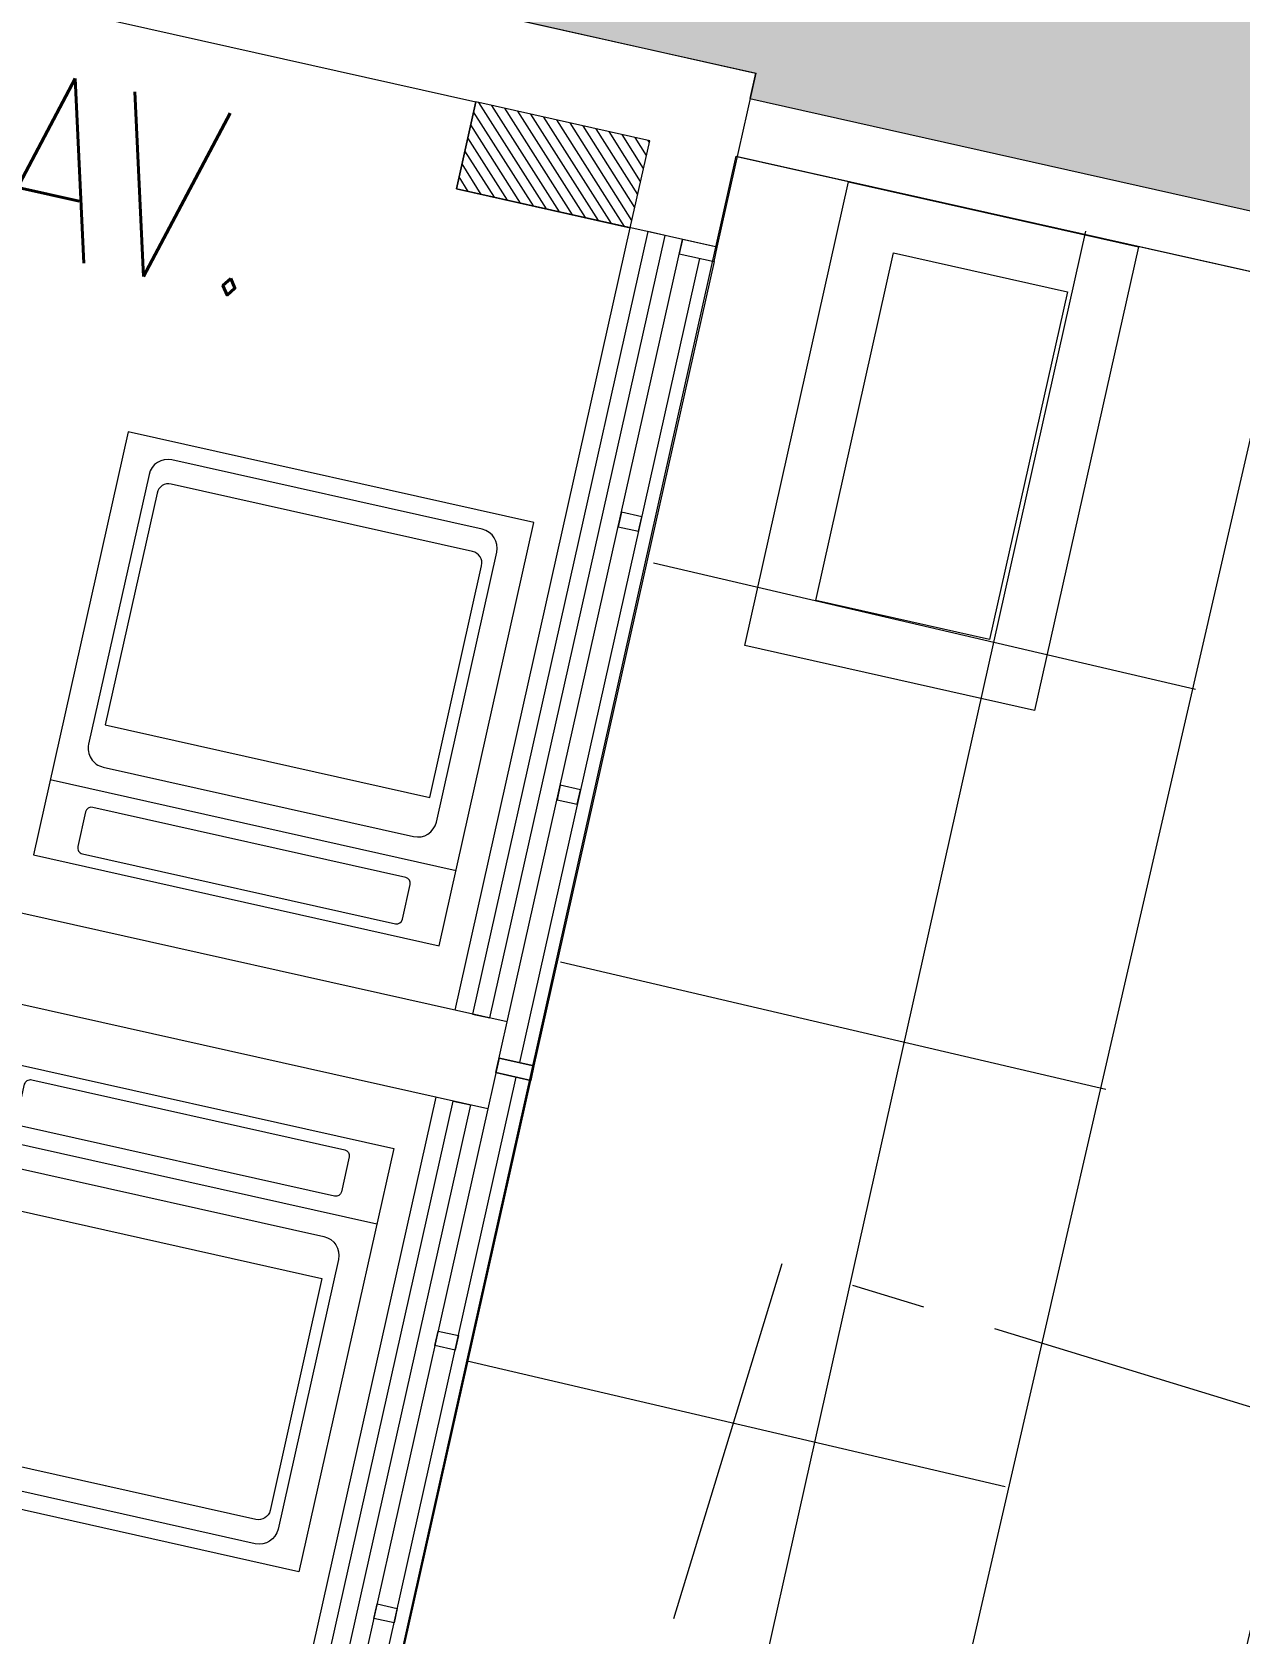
# Model space of a CAD drawing. Header units: millimetres. Extents: x 2471 to 2909, y 1327 to 1568.
# Drawn here: x 2637.475 to 2639.508, y 1500.681 to 1503.377 of the extents above; entities that cross this region are included whole.
import ezdxf
from ezdxf.xclip import XClip

# ---------------------------------------------------------------- set-up
doc = ezdxf.new("R2010")
doc.units = ezdxf.units.MM
doc.header["$XCLIPFRAME"] = 2
doc.set_wipeout_variables(frame=1)
for name, pattern in [('ACAD_ISO07W100', [3, 0, -3]), ('CENTER', [2, 1.25, -0.25, 0.25, -0.25]), ('HIDDEN', [0.375, 0.25, -0.125])]:
    doc.linetypes.add(name, pattern=pattern)
doc.layers.get('0').update_dxf_attribs({"color": 251, "lineweight": 9})
for name, color, linetype, lineweight in [('A-Adoquines', 251, 'Continuous', 13), ('A-ESTRUCTURA-HATCH', 251, 'Continuous', 13), ('A-HATCH', 251, 'Continuous', 13), ('A-MOBILIARIO', 251, 'Continuous', 13), ('A-MURO BAJO', 251, 'Continuous', 13), ('A-MUROS', 251, 'Continuous', 13), ('A-PROYECCIONES', 251, 'HIDDEN', 13), ('A_30_DispositivosSanit', 251, 'Continuous', 13), ('A_30_Equipamiento', 251, 'Continuous', 13), ('A_50_TextoAmbiente', 251, 'Continuous', 13), ('DLP_MURO BAJO', 251, 'Continuous', 13), ('DLP_VERDE', 251, 'Continuous', 13)]:
    doc.layers.add(name, color=color, linetype=linetype, lineweight=lineweight)
doc.styles.add('R100-200', font='romans.shx', dxfattribs={"width": 0.8, "height": 0.3})

# ---------------------------------------------------------------- blocks, each defined once
blk = doc.blocks.new('TRAZO 2')
at = {"color": 8}
for points in [[(68.11352035260643, 150.3951208628714), (69.47096654961933, 156.4567855512723)], [(69.65533967374358, 155.6851903637871), (68.74331733133295, 155.8982865074649)], [(69.50442941513029, 155.0118664354086), (68.58632562903222, 155.226383545436)], [(69.33493470525718, 154.3430312313139), (68.42933392667328, 154.5544805340469)]]:
    blk.add_lwpolyline(points, dxfattribs=at)
at = {"layer": 'A-Adoquines'}
blk.add_lwpolyline([(83.18835156675777, 161.8408520659432), (80.02152915945044, 161.1566402148455, -0.5246949343894751), (72.42779528885148, 154.0976144801825), (69.88110765314195, 154.6683966564015), (68.83353031682782, 150.2210894711316), (68.4139593715372, 150.3191674202681), (69.81000319277518, 156.3752603847533)], format="xyb", dxfattribs=at)
at = {"layer": 'A-HATCH'}
blk.add_lwpolyline([(65.67446972089238, 142.2587732132524), (66.92053004601621, 141.9821404023096), (67.12641748820897, 142.901252607815), (67.34851190570043, 142.8495394112542, 0.09971098571732818), (67.7330507110164, 141.2777611277997, 0.2573040301758826), (69.60963691066718, 139.867130334489, 0.1377496988436152), (71.32355790305883, 140.2015024358407, 0.1291736218940041), (73.5221208401199, 142.185663163662, 0.104349101439575), (74.68440367310541, 145.0036767954007, 0.1245557338136905), (74.561043756461, 147.525334328413, 0.2084606171605749), (73.23217737019877, 149.1384932948276, 0.05297163795099619), (72.7817393761652, 149.2981653725728), (67.527294726955, 150.5264320690185), (68.88218207546743, 156.5832104189321), (69.81000319271698, 156.3752603847533)], format="xyb", dxfattribs=at)
blk = doc.blocks.new('EST P1')
at = {"layer": 'A-ESTRUCTURA-HATCH'}
h = blk.add_hatch(dxfattribs=at)
h.set_pattern_fill('ANSI31', color=256, scale=0.02, angle=-1.27e-14)
h.set_pattern_definition([(44.99999999999999, (-226392.077087921, -8188203.059610654), (-0.04490128060534576, 0.04490128060534578), [])])
h.paths.add_polyline_path([(-3.609998156578513, 5.049997552298009), (-3.610000176762696, 4.849997552111745), (-44.785000133008, 4.84999814722687), (-44.78500010908465, -0.1500023566186428), (-46.9899987593235, -0.1500020446255803), (-46.98999930798891, -11.15000239294022), (-3.609999100328423, -11.15005090925843), (-3.609999100328423, -11.40005090925843), (-47.23999938514316, -11.40005881432444), (-47.23999953552266, 0.1499976431950927), (-45.03499953550636, 0.1499976431950927), (-45.0350001337647, 5.049998153932393)])
h.paths.add_polyline_path([(5.875668717722874, 4.849997540004551), (5.875668724213028, 5.04999746195972), (35.53000006324146, 5.049996703863144), (35.53000006324146, 4.849997698329389)])
h.paths.add_polyline_path([(47.9150172030495, 5.049996227957308), (35.58000069746049, 5.049997348338366), (35.58000069746049, 4.849997348152101), (47.9150167714979, 4.849997607059777)])
h.paths.add_polyline_path([(51.86500159354182, 4.849997512064874), (53.37567124809721, 4.84999814722687), (53.37566821934888, 5.049995731562376), (51.86500180143048, 5.049995731562376)])
edge = h.paths.add_edge_path()
edge.add_arc((63.30066905260901, -0.1500025354325771), 9.699999993899837, 359.9999991583288, 539.9999991583288)
edge.add_line((53.60066905870917, -0.1500023929402232), (53.80066905872081, -0.1500023929402232))
edge.add_arc((63.30066905263811, -0.1500025345012546), 9.4999999939173, 0.904707007975901, 179.9999991462264, ccw=False)
edge.add_line((72.79948476422578, -2.6654452085495e-06), (70.35068066572421, 2.236943691968918e-05))
edge.add_line((70.35068066572421, 2.236943691968918e-05), (70.35067913253442, -0.1499448418617249))
edge.add_line((70.35067913253442, -0.1499448418617249), (73.00066904650885, -0.150002677924931))
edge = h.paths.add_edge_path()
edge.add_arc((63.30071679371758, -0.1499939998611808), 3.299962339182982, 0.0008535084975947384, 49.99468487219946)
edge.add_line((65.42212619486963, 2.377727027982473), (65.4221670004481, -0.1499835988506675))
edge.add_line((65.4221670004481, -0.1499835988506675), (65.27216700115241, -0.1499896282330155))
edge.add_line((65.27216700115241, -0.1499896282330155), (65.27206754402141, 2.496426238678396))
edge.add_arc((63.30066965197329, -0.1500051133334637), 3.300001295406272, 53.31658296793058, 179.9999577317531)
edge.add_line((60.00066835692269, -0.1500026788562536), (59.80066835691105, -0.1500026788562536))
edge.add_arc((63.30067374499049, -0.1500072199851274), 3.50000538808239, 2.4573619850427235, 179.9999256608235, ccw=False)
edge.add_line((66.79746054686257, 5.869567394256592e-05), (69.45068066581734, 3.157090395689011e-05))
edge.add_line((69.45068066581734, 3.157090395689011e-05), (69.45067913254024, -0.1499448418617249))
edge.add_line((69.45067913254024, -0.1499448418617249), (66.60067913253442, -0.1499448418617249))
h.paths.add_polyline_path([(-3.559999100340065, -11.15003591403365), (35.53000069747213, -11.15003591403365), (35.53000069747213, -11.40006590355188), (-3.559999100340065, -11.40006590355188)])
h.paths.add_polyline_path([(35.58000069746049, -11.1500659417361), (71.88000514594023, -11.1501255556941), (71.88000514594023, -11.40006201900542), (35.58000069746049, -11.40000240504742)])
blk = doc.blocks.new('A$C47ad906b')
at = {"linetype": 'ACAD_ISO07W100'}
blk.add_blockref('EST P1', (27.08587306272238, 53.63165718247183), dxfattribs=at)
blk = doc.blocks.new('LAV-SEC')
blk.add_wipeout([(-0.3499999999999091, 0), (-0.3499999999999091, -0.7300000000000182), (0.34999999999988096, -0.7300000000000182), (0.34999999999988096, 0)])
blk.add_line((0.3499999999999091, -0.1299999999999102), (-0.3499999999999091, -0.1299999999999102))
blk.add_lwpolyline([(0.3499999999999091, 0), (-0.3499999999999091, 0), (-0.3499999999999091, -0.7300000000000182), (0.3499999999999091, -0.7300000000000182)], close=True)
at = {"color": 251}
for points in [[(0.2699999999999818, -0.01999999999998181), (-0.2699999999999818, -0.02000000000001023, 0.414213562373095), (-0.2799999999999727, -0.03000000000000114), (-0.2799999999999727, -0.09000000000003183, 0.414213562373095), (-0.2699999999999818, -0.1000000000000227), (0.2699999999999818, -0.1000000000000227, 0.414213562373095), (0.2799999999999727, -0.09000000000000341), (0.2799999999999727, -0.03000000000000114, 0.414213562373095)], [(0.2799999999999727, -0.2400000000000091), (-0.2799999999999727, -0.2400000000000091), (-0.2799999999999727, -0.6400000000000148, 0.414213562373095), (-0.2599999999999909, -0.660000000000025), (0.2599999999999909, -0.660000000000025, 0.414213562373095), (0.2799999999999727, -0.6400000000000148)]]:
    blk.add_lwpolyline(points, format="xyb", close=True, dxfattribs=at)
blk.add_lwpolyline([(-0.2999999999999545, -0.6676923076924481, 0.414213562373095), (-0.2676923076921867, -0.6999999999999886), (0.2676923076921867, -0.7000000000001876, 0.414213562373095), (0.2999999999999545, -0.6676923076924197), (0.2999999999999545, -0.2023076923075848, 0.414213562373095), (0.2676923076921867, -0.169999999999817), (-0.2676923076921867, -0.169999999999817, 0.414213562373095), (-0.2999999999999545, -0.2023076923073575)], format="xyb", close=True)
blk = doc.blocks.new('TF_P1')
at = {"layer": 'A-HATCH'}
h = blk.add_hatch(dxfattribs=at)
h.set_pattern_fill('ANSI31', color=8, scale=0.005)
h.set_pattern_definition([(45, (-50.05000135167091, -4.050000028921115), (-0.01122532015133644, 0.01122532015133644), [])])
h.paths.add_polyline_path([(8.850001142994753, 10.60000010262135), (9.000001214881404, 10.60000010262135), (9.000000060044098, 10.89996378919375), (8.849999988157432, 10.89996432385782)])
at = {"color": 8, "elevation": 2.273935458125241e-06}
blk.add_lwpolyline([(8.99999978621079, 10.92996367168385), (10.35000082191818, 10.92996665100659), (10.35000082191818, 10.95996665126009), (8.99999978621079, 10.95996367193734)], close=True, dxfattribs=at)
at = {"color": 8}
blk.add_lwpolyline([(11.85000248776035, 10.92996195538612), (10.50000145205297, 10.92996493470886), (10.50000145205297, 10.95996493496236), (11.85000248776035, 10.95996195563961)], close=True, dxfattribs=at)
at = {"layer": 'A-HATCH', "color": 8}
blk.add_lwpolyline([(8.850001142994753, 10.60000010262135), (9.000001214881404, 10.60000010262135), (9.000000060044098, 10.89996378919375), (8.849999988157432, 10.89996432385782)], close=True, dxfattribs=at)
at = {"layer": 'A-MOBILIARIO', "color": 8}
for p, q in [((9.025004274775764, 11.04996601456797, 2.273935458125241e-06), (10.41250072936353, 11.04996601250483, 2.273935458125241e-06)), ((11.82499799919538, 11.04996429827024), (10.43750154460761, 11.04996429620709)), ((9.02500427474575, 11.02496601419544, 2.273935458125241e-06), (10.41250071667153, 11.02496601419594, 2.273935458125241e-06)), ((11.82499799922539, 11.02496429789771), (10.43750155729961, 11.02496429789821))]:
    blk.add_line(p, q, dxfattribs=at)
for points in [[(9.000001420883873, 10.98997412255459), (9.025002786062, 10.98997398067698), (9.02500278601934, 11.04996601456752), (9.000001418146947, 11.04996538439644)], [(10.43750071672391, 10.98996646142237), (10.41250071667153, 10.98996646142237), (10.41250071667153, 11.04996601267899), (10.43750071672391, 11.04996601267899)], [(9.470835212498766, 10.98996646142237), (9.495835212638465, 10.98996646142237), (9.495835212638465, 11.02496601350791), (9.470835212498766, 11.02496601350791)], [(9.941669453450938, 10.98996646142237), (9.966669453590637, 10.98996646142237), (9.966669453590637, 11.02496601350791), (9.941669453450938, 11.02496601350791)]]:
    blk.add_lwpolyline(points, close=True, dxfattribs=at)
at = {"layer": 'A-MOBILIARIO', "color": 8, "elevation": -2.273935458125241e-06}
for points in [[(10.41250155724723, 10.98996474512464), (10.43750155729961, 10.98996474512464), (10.43750155729961, 11.04996429638126), (10.41250155724723, 11.04996429638126)], [(10.9083328205202, 10.98996474512464), (10.8833328203805, 10.98996474512464), (10.8833328203805, 11.02496429721018), (10.9083328205202, 11.02496429721018)], [(11.37916706147237, 10.98996474512464), (11.35416706133267, 10.98996474512464), (11.35416706133267, 11.02496429721018), (11.37916706147237, 11.02496429721018)]]:
    blk.add_lwpolyline(points, close=True, dxfattribs=at)
at = {"layer": 'A-MUROS', "color": 8}
for p, q in [((8.699999683586608, 7.550018326375266), (8.700001370706811, 11.05000000399482)), ((9.000001213884612, 11.0499653843913), (8.700001370706357, 11.05000000399482)), ((9.000001213884612, 11.0499653843913), (9.000001214881404, 10.60000010262475)), ((10.35000055846873, 10.98996646142237), (10.34999983985426, 5.800016882643284)), ((10.43750071672391, 10.98996646142237), (10.35000055846873, 10.98996646142237)), ((10.41250155724723, 10.98996474512464), (10.50000148259954, 10.98996474512464)), ((10.50000148259954, 10.98996474512464), (10.50000152977645, 4.924999065702693)), ((8.850023847599001, 7.550018325132442), (8.850000444387657, 10.60000010262475)), ((9.000001214881404, 10.60000010262475), (8.850000444387657, 10.60000010262475))]:
    blk.add_line(p, q, dxfattribs=at)
at = {"layer": 'DLP_MURO BAJO', "color": 8}
for p, q in [((10.35000075201942, 10.98996646142237, 2.273935458125241e-06), (9.000001420883873, 10.98997412255459, 2.273935458125241e-06)), ((10.50000152195173, 10.98996474512464), (11.85000085308727, 10.98997240625685)), ((10.3500008351677, 10.89996664937885, 2.273935458125241e-06), (9.000001420883873, 10.8999661147142, 2.273935458125241e-06)), ((10.50000143880345, 10.89996493308112), (11.85000085308727, 10.89996439841647))]:
    blk.add_line(p, q, dxfattribs=at)
at = {"layer": 'A_30_Equipamiento', "color": 8, "rotation": 270}
blk.add_blockref('LAV-SEC', (10.25000368870968, 10.49999969003933), dxfattribs=at)
at = {"layer": 'A_30_Equipamiento', "color": 8, "xscale": -1, "rotation": 90}
blk.add_blockref('LAV-SEC', (10.60000147505528, 10.49996335564256, 2.484561842751236e-06), dxfattribs=at)
blk = doc.blocks.new('A$C4760cff2')
at = {"layer": 'A_50_TextoAmbiente', "style": 'R100-200', "width": 0.8}
blk.add_text('LAV.', height=0.2999999999999998, rotation=347.3808618779984, dxfattribs=at).set_placement((21.5062339460128, 37.80661743786186))
blk = doc.blocks.new('cajas de desague')
at = {"elevation": 3.538618983474921e-06}
for points in [[(95.03235036786646, -16.47108588460833), (94.37880167551339, -16.0097030652687), (94.66716593690217, -15.60123513126746), (95.32071463111788, -16.06261795014143)], [(95.1813482074067, -16.08663866389543), (95.00832964573056, -16.33171942364424), (94.51816812902689, -15.98568231007084), (94.69118668790907, -15.74060154892504)]]:
    blk.add_lwpolyline(points, close=True, dxfattribs=at)

msp = doc.modelspace()

# ---------------------------------------------------------------- block references
at = {"rotation": 0.008731308866726288}
msp.add_blockref('TRAZO 2', (2569.801711180967, 1346.574673914169, -2.55348877945221e-06), dxfattribs=at)

# ---------------------------------------------------------------- next in the draw order: block references
at = {"linetype": 'ACAD_ISO07W100'}
ref = msp.add_blockref('A$C47ad906b', (2601.728454235148, 1500.834873529901, -2.304718188154694e-09), dxfattribs=dict(at, rotation=257.382711444673))
XClip(ref).set_block_clipping_path([(-32.77710999548435, 2.2226421867962927), (98.96615245100111, 2.2311685525346547), (98.96582661475986, 7.231224972754717), (99.7946497676894, 7.231278989929706), (100.08608320448548, 13.481463528471068), (100.176612354815, 17.314981514588), (100.32678451668471, 20.530439506517723), (97.17119621951133, 20.67732101166621), (93.53380543459207, 23.280716648325324), (85.41223580669612, 23.279833930078894), (85.41217793151736, 21.808750877389684), (84.86857534665614, 21.459551773732528), (84.2744105560705, 21.01401810324751), (83.7236675163731, 20.53151851356961), (83.22179840318859, 20.020823718979955), (82.91194829251617, 19.664258553879336), (82.69026670884341, 19.38575214636512), (82.420844219625, 19.017134400783107), (81.52532524056733, 21.681570396991447), (-19.037432584911585, 21.6816708042752), (-22.95227990951389, 17.248210166580975), (-26.321719695813954, 13.732875738991424), (-31.40991248935461, 12.208078899187967), (-35.66280288435519, 13.13839321071282)])

# ---------------------------------------------------------------- next in the draw order: block references
at = {"color": 251, "rotation": 257.381886132596}
msp.add_blockref('TF_P1', (2629.811355779085, 1514.211794774798, -2.447181723795563e-06), dxfattribs=at)

# ---------------------------------------------------------------- next in the draw order: hatches: boundary and pattern name
at = {"layer": 'DLP_VERDE'}
h = msp.add_hatch(dxfattribs=at)
h.set_pattern_fill('AR-SAND', color=256, scale=0.003500000000000004, angle=215)
h.set_pattern_definition([(252.5, (-223918.5418844333, -8186702.851716646), (0.1028379063742485, -0.1371042579803463), [0, -0.1351280000000002, 0, -0.1511300000000002, 0, -0.1444625000000001]), (222.5, (-223918.5418844333, -8186702.851716646), (0.01502412461654387, -0.2957586482645719), [0, -0.07289800000000009, 0, -0.1217930000000001, 0, -0.04667250000000005]), (182.5, (-223918.4523126147, -8186702.788997783), (-0.2264915386418957, -0.1592051501849951), [0, -0.04445000000000005, 0, -0.1600200000000002, 0, -0.2089150000000002]), (172.5, (-223918.4523126147, -8186702.788997783), (-0.1741606377632481, -0.2171998499440062), [0, -0.02222500000000002, 0, -0.1049020000000001, 0, -0.1200150000000001])])
h.paths.add_polyline_path([(2640.686143855527, 1512.210117630479), (2639.28321316043, 1505.9427255204), (2638.84459293467, 1506.04086418618), (2638.254829469246, 1503.406326747318), (2638.692745560743, 1503.308027040032), (2638.683263232313, 1503.265653502946), (2640.049194504907, 1502.959275837806), (2642.083037852011, 1511.854953480703)])
edge = h.paths.add_edge_path()
edge.add_line((2634.716322675514, 1513.11521004681), (2635.174161797032, 1515.156766447057))
edge.add_arc((2642.936690238879, 1523.091068756585), 11.10000004272754, 217.6420644254092, 225.6269752766984, ccw=False)
edge.add_arc((2633.751343312083, 1516.006620803667), 0.4999999992961298, 37.64475148096847, 127.5128384510048)
edge.add_line((2633.446873721019, 1516.403229259705), (2632.772619824878, 1515.885586265293))
edge.add_line((2632.772619824878, 1515.885586265293), (2633.508014686049, 1514.927700512861))
edge.add_line((2633.508014686049, 1514.927700512861), (2633.389036691362, 1514.836353715328))
edge.add_line((2633.389036691362, 1514.836353715328), (2632.653618712844, 1515.794225885352))
edge.add_line((2632.653618712844, 1515.794225885352), (2631.860217923233, 1515.185110591171))
edge.add_line((2631.860217923233, 1515.185110591171), (2631.555012472315, 1513.824164982704))
edge.add_line((2631.555012472315, 1513.824164982704), (2634.716322675514, 1513.11521004681))
edge = h.paths.add_edge_path()
edge.add_line((2635.300584964417, 1515.035021512588), (2634.86268730292, 1513.082386337971))
edge.add_line((2634.86268730292, 1513.082386337971), (2637.715335220847, 1512.443829271761))
edge.add_line((2637.715335220847, 1512.443829271761), (2637.886093417437, 1513.20666322839))
edge.add_arc((2642.936690194117, 1523.091068710019), 11.09999997875207, 226.5329420939577, 242.9345047424168, ccw=False)

# ---------------------------------------------------------------- next in the draw order: linework, layer by layer
at = {"layer": 'A-MURO BAJO', "ltscale": 0.5}
msp.add_line((2638.661425393678, 1503.16806708165, -3.362277385823111e-06), (2641.401257573299, 1502.554434428742, -3.362277385823111e-06), dxfattribs=at)
at = {"layer": 'A-MURO BAJO', "ltscale": 0.5, "elevation": -3.362277385823111e-06}
msp.add_lwpolyline([(2640.686143855527, 1512.210117630479), (2639.28321316043, 1505.9427255204), (2638.84459293467, 1506.04086418618), (2638.254829469246, 1503.406326747318), (2638.692745560743, 1503.308027040032), (2638.683263232313, 1503.265653502946), (2640.049194504907, 1502.959275837806), (2642.083037852011, 1511.854953480703)], close=True, dxfattribs=at)
at = {"layer": 'A-PROYECCIONES', "color": 8, "linetype": 'CENTER', "ltscale": 0.5, "transparency": 33554623, "elevation": -3.362277385823111e-06}
msp.add_lwpolyline([(2643.833427173427, 1497.447573178267), (2644.475750361329, 1499.551716927258), (2638.737176971968, 1501.303508997714), (2638.094853784416, 1499.19936524686)], close=True, dxfattribs=at)

# ---------------------------------------------------------------- next in the draw order: block references
msp.add_blockref('A$C4760cff2', (2615.714668416236, 1465.258185988111, 1.468686178264443e-05))
at = {"layer": 'A_30_DispositivosSanit', "rotation": 112.6026581691862}
msp.add_blockref('cajas de desague', (2660.656042279813, 1408.952417874528), dxfattribs=at)

doc.saveas('drawing.dxf')
